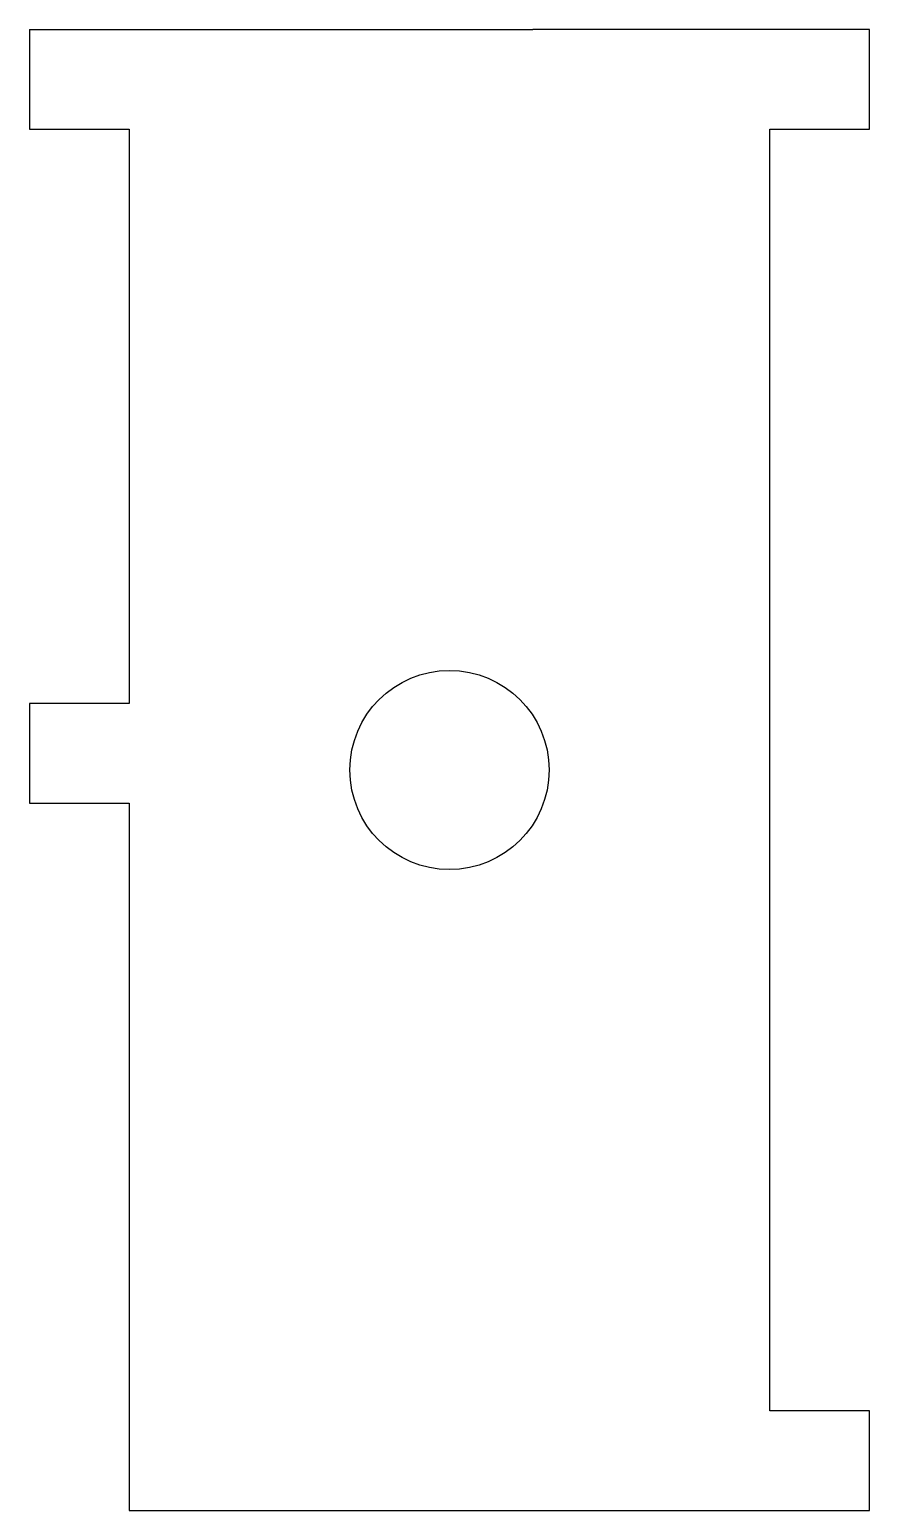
# Model space of a CAD drawing. Extents: x 180 to 306, y 108 to 331.
import ezdxf

# ---------------------------------------------------------------- set-up
doc = ezdxf.new("R2010")
doc.units = 0
doc.layers.get('0').update_dxf_attribs({"linetype": 'CONTINUOUS'})

msp = doc.modelspace()

# ---------------------------------------------------------------- linework, layer by layer
for p, q in [((179.71, 331.25), (255.51, 331.25)), ((179.71, 331.25), (179.71, 316.25)), ((306.21, 331.25), (255.51, 331.25)), ((306.21, 316.25), (306.21, 331.25)), ((179.71, 316.25), (194.71, 316.25)), ((194.71, 316.25), (194.71, 229.75)), ((291.21, 123.25), (291.21, 316.25)), ((291.21, 316.25), (306.21, 316.25)), ((194.71, 229.75), (179.71, 229.75)), ((179.71, 229.75), (179.71, 214.75)), ((179.71, 214.75), (194.71, 214.75)), ((194.71, 214.75), (194.71, 108.25)), ((306.21, 123.25), (291.21, 123.25)), ((306.21, 108.25), (306.21, 123.25)), ((194.71, 108.25), (306.21, 108.25))]:
    msp.add_line(p, q)
msp.add_circle((242.96, 219.75), 15)

doc.saveas('drawing.dxf')
